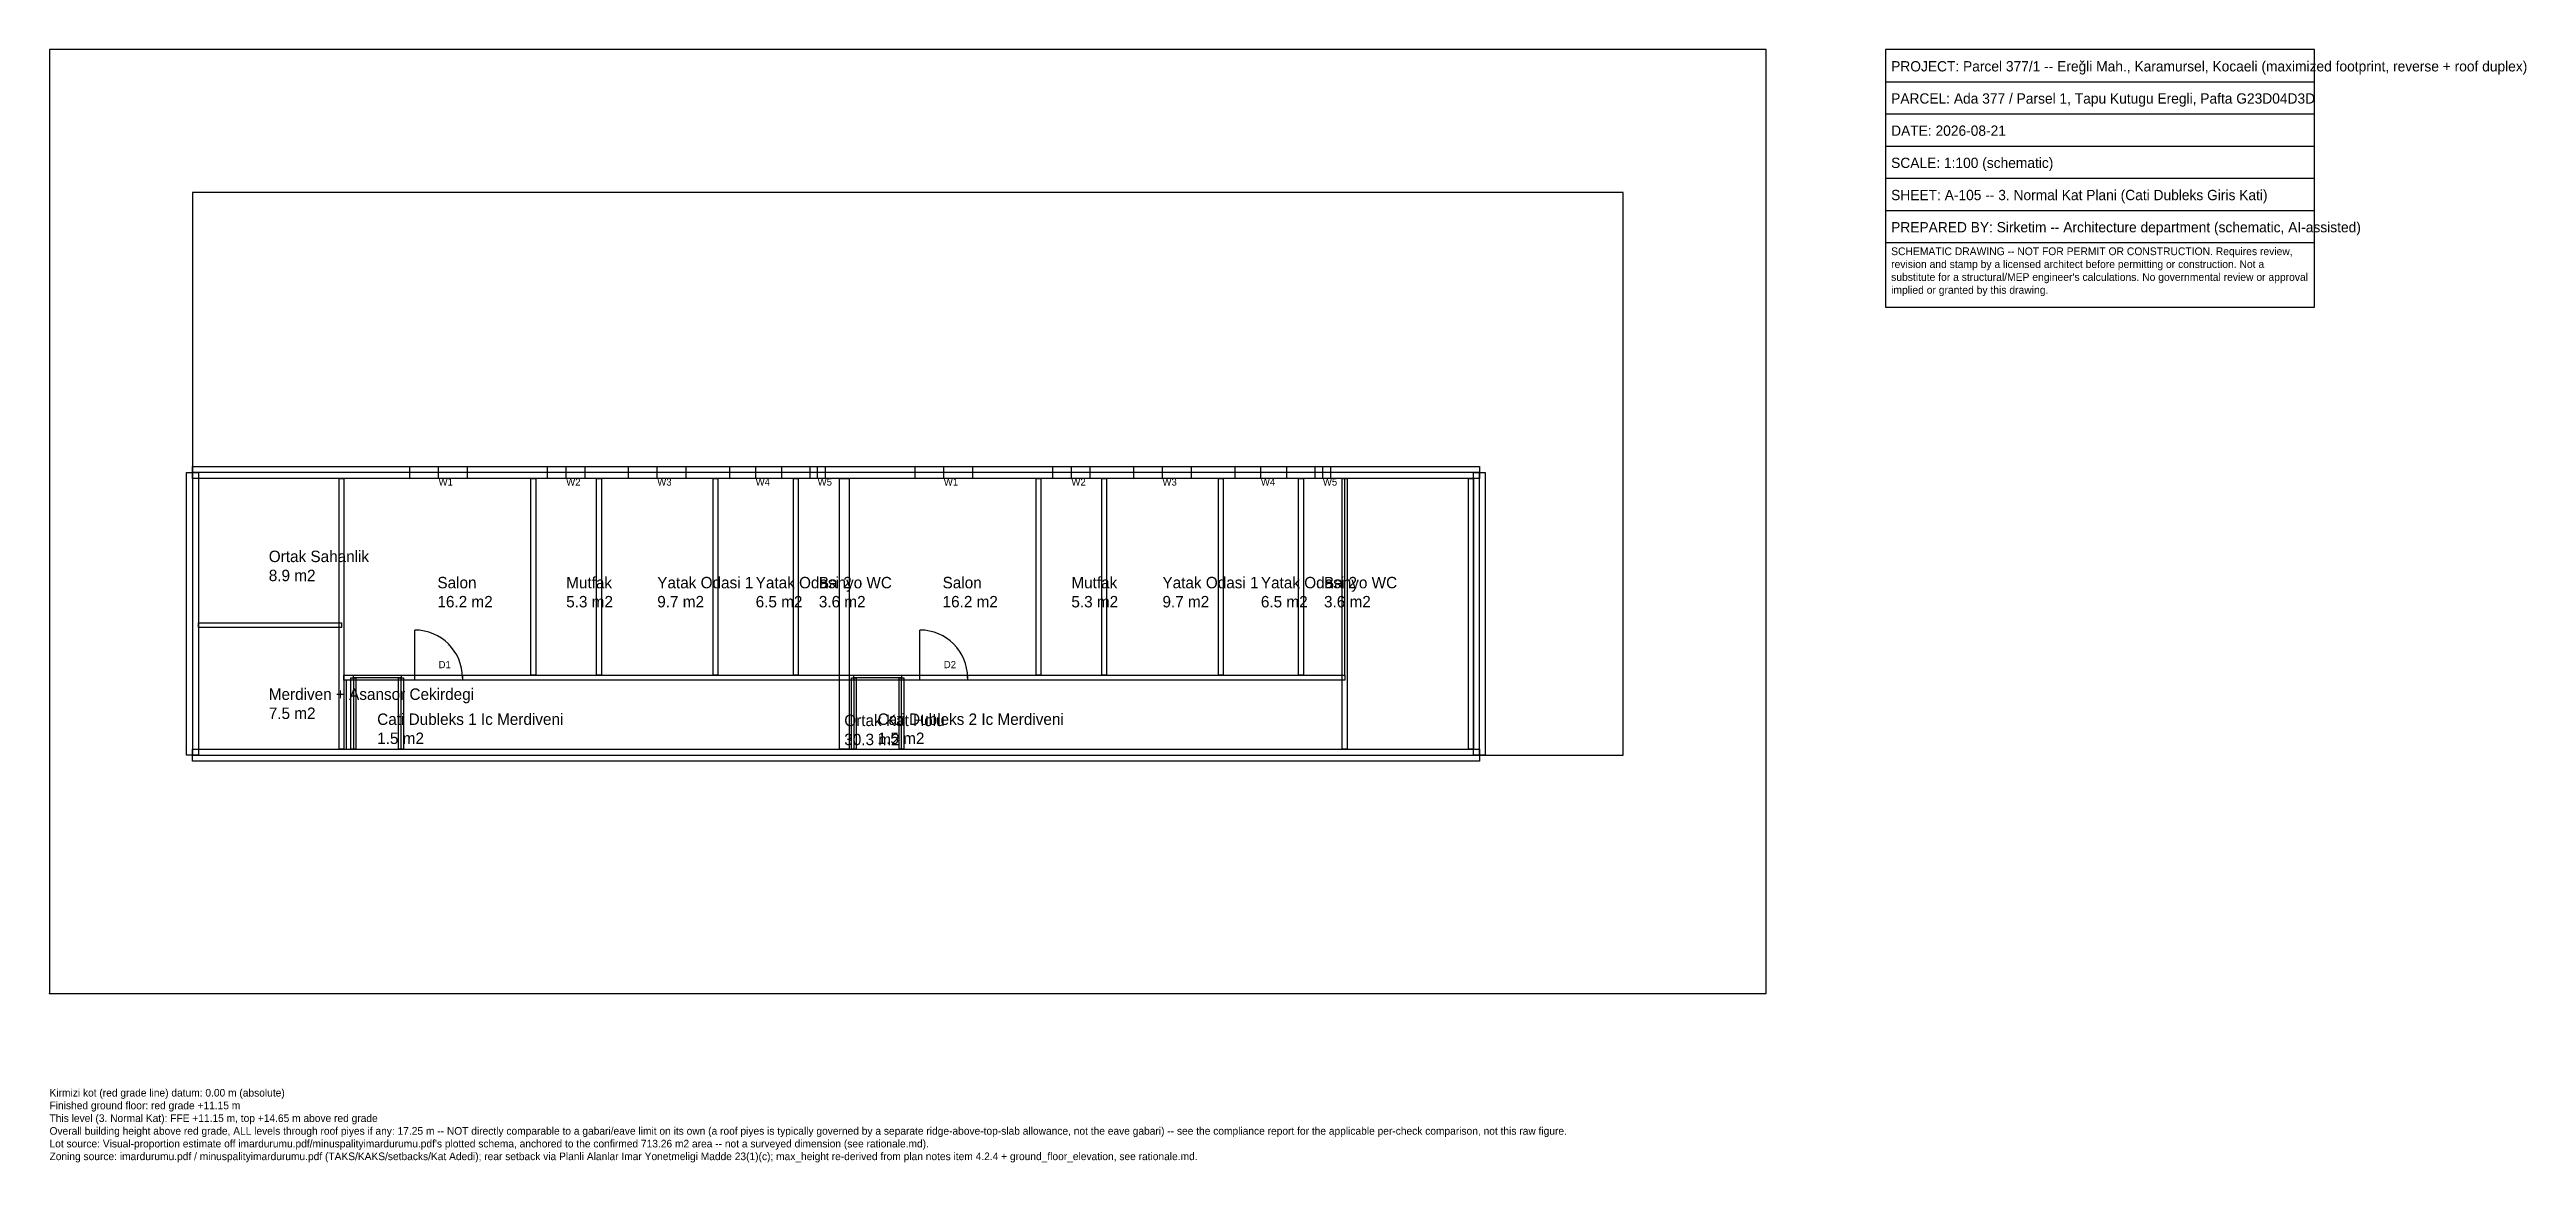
# Paper-space layout 'A-105' of a CAD drawing. Header units: metres. Extents: x 0 to 52, y -3.5 to 19.8.
import ezdxf

# ---------------------------------------------------------------- set-up
doc = ezdxf.new("R2010")
doc.units = ezdxf.units.M
for name, color, linetype in [('A-ANNO-NOTE', 7, 'Continuous'), ('A-ANNO-NPLT', 8, 'Continuous'), ('A-ANNO-TTLB', 7, 'Continuous'), ('A-AREA-IDEN', 2, 'Continuous'), ('A-AREA-PLAN', 4, 'Continuous'), ('A-DOOR', 3, 'Continuous'), ('A-GLAZ', 5, 'Continuous'), ('A-WALL', 7, 'Continuous'), ('A-WALL-INTR', 7, 'Continuous'), ('C-PROP', 1, 'Continuous'), ('Z-DATA-NOPLOT', 8, 'Continuous')]:
    doc.layers.add(name, color=color, linetype=linetype)

psp = doc.layouts.new('A-105')

# ---------------------------------------------------------------- linework, layer by layer
at = {"layer": 'A-ANNO-NPLT'}
psp.add_lwpolyline([(3, 5), (33.02, 5), (33.02, 16.8), (3, 16.8)], close=True, dxfattribs=at)
at = {"layer": 'A-ANNO-TTLB'}
for p, q in [((38.52, 19.125), (47.52, 19.125)), ((38.52, 18.45), (47.52, 18.45)), ((38.52, 17.775), (47.52, 17.775)), ((38.52, 17.1), (47.52, 17.1)), ((38.52, 16.425), (47.52, 16.425)), ((38.52, 15.75), (47.52, 15.75))]:
    psp.add_line(p, q, dxfattribs=at)
psp.add_lwpolyline([(38.52, 14.4), (47.52, 14.4), (47.52, 19.8), (38.52, 19.8)], close=True, dxfattribs=at)
at = {"layer": 'A-AREA-IDEN'}
for points in [[(3.125, 7.775), (6.075, 7.775), (6.075, 10.805), (3.125, 10.805)], [(6.175, 6.675), (10.101, 6.675), (10.101, 10.805), (6.175, 10.805)], [(10.201, 6.675), (11.478, 6.675), (11.478, 10.805), (10.201, 10.805)], [(11.578, 6.675), (13.925, 6.675), (13.925, 10.805), (11.578, 10.805)], [(14.025, 6.675), (15.607, 6.675), (15.607, 10.805), (14.025, 10.805)], [(15.707, 6.675), (16.575, 6.675), (16.575, 10.805), (15.707, 10.805)], [(16.775, 6.675), (20.701, 6.675), (20.701, 10.805), (16.775, 10.805)], [(20.801, 6.675), (22.078, 6.675), (22.078, 10.805), (20.801, 10.805)], [(22.178, 6.675), (24.525, 6.675), (24.525, 10.805), (22.178, 10.805)], [(24.625, 6.675), (26.207, 6.675), (26.207, 10.805), (24.625, 10.805)], [(26.307, 6.675), (27.175, 6.675), (27.175, 10.805), (26.307, 10.805)], [(3.125, 5.125), (6.075, 5.125), (6.075, 7.675), (3.125, 7.675)], [(6.225, 5.125), (27.125, 5.125), (27.125, 6.575), (6.225, 6.575)], [(6.375, 5.125), (7.375, 5.125), (7.375, 6.625), (6.375, 6.625)], [(16.875, 5.125), (17.875, 5.125), (17.875, 6.625), (16.875, 6.625)]]:
    psp.add_lwpolyline(points, close=True, dxfattribs=at)
at = {"layer": 'A-AREA-PLAN'}
psp.add_lwpolyline([(3, 5), (30, 5), (30, 10.93), (3, 10.93)], close=True, dxfattribs=at)
at = {"layer": 'A-DOOR'}
for p, q in [((7.663, 6.625), (7.663, 7.625)), ((18.263, 6.625), (18.263, 7.625))]:
    psp.add_line(p, q, dxfattribs=at)
for points in [[(7.663, 6.675), (8.663, 6.675), (8.663, 6.575), (7.663, 6.575)], [(18.263, 6.675), (19.263, 6.675), (19.263, 6.575), (18.263, 6.575)]]:
    psp.add_lwpolyline(points, close=True, dxfattribs=at)
for centre in [(7.663, 6.625), (18.263, 6.625)]:
    psp.add_arc(centre, 1, 0, 90, dxfattribs=at)
at = {"layer": 'A-GLAZ'}
for p, q in [((8.163, 10.805), (8.163, 11.055)), ((10.84, 10.805), (10.84, 11.055)), ((12.751, 10.805), (12.751, 11.055)), ((14.816, 10.805), (14.816, 11.055)), ((16.116, 10.805), (16.116, 11.055)), ((18.763, 10.805), (18.763, 11.055)), ((21.44, 10.805), (21.44, 11.055)), ((23.351, 10.805), (23.351, 11.055)), ((25.416, 10.805), (25.416, 11.055)), ((26.716, 10.805), (26.716, 11.055))]:
    psp.add_line(p, q, dxfattribs=at)
for points in [[(8.763, 10.805), (7.563, 10.805), (7.563, 11.055), (8.763, 11.055)], [(11.228, 10.805), (10.451, 10.805), (10.451, 11.055), (11.228, 11.055)], [(13.351, 10.805), (12.151, 10.805), (12.151, 11.055), (13.351, 11.055)], [(15.357, 10.805), (14.275, 10.805), (14.275, 11.055), (15.357, 11.055)], [(16.275, 10.805), (15.957, 10.805), (15.957, 11.055), (16.275, 11.055)], [(19.363, 10.805), (18.163, 10.805), (18.163, 11.055), (19.363, 11.055)], [(21.828, 10.805), (21.051, 10.805), (21.051, 11.055), (21.828, 11.055)], [(23.951, 10.805), (22.751, 10.805), (22.751, 11.055), (23.951, 11.055)], [(25.957, 10.805), (24.875, 10.805), (24.875, 11.055), (25.957, 11.055)], [(26.875, 10.805), (26.557, 10.805), (26.557, 11.055), (26.875, 11.055)]]:
    psp.add_lwpolyline(points, close=True, dxfattribs=at)
at = {"layer": 'A-WALL'}
for points in [[(3.125, 10.93), (3.125, 5), (2.875, 5), (2.875, 10.93)], [(30, 10.805), (3, 10.805), (3, 11.055), (30, 11.055)], [(29.875, 5), (29.875, 10.93), (30.125, 10.93), (30.125, 5)], [(3, 5.125), (30, 5.125), (30, 4.875), (3, 4.875)]]:
    psp.add_lwpolyline(points, close=True, dxfattribs=at)
at = {"layer": 'A-WALL-INTR'}
for points in [[(6.075, 5.125), (6.075, 10.805), (6.175, 10.805), (6.175, 5.125)], [(10.101, 6.675), (10.101, 10.805), (10.201, 10.805), (10.201, 6.675)], [(11.478, 6.675), (11.478, 10.805), (11.578, 10.805), (11.578, 6.675)], [(13.925, 6.675), (13.925, 10.805), (14.025, 10.805), (14.025, 6.675)], [(15.607, 6.675), (15.607, 10.805), (15.707, 10.805), (15.707, 6.675)], [(16.575, 5.125), (16.575, 10.805), (16.775, 10.805), (16.775, 5.125)], [(20.701, 6.675), (20.701, 10.805), (20.801, 10.805), (20.801, 6.675)], [(22.078, 6.675), (22.078, 10.805), (22.178, 10.805), (22.178, 6.675)], [(24.525, 6.675), (24.525, 10.805), (24.625, 10.805), (24.625, 6.675)], [(26.207, 6.675), (26.207, 10.805), (26.307, 10.805), (26.307, 6.675)], [(27.125, 5.125), (27.125, 10.805), (27.225, 10.805), (27.225, 5.125)], [(29.775, 5.125), (29.775, 10.805), (29.875, 10.805), (29.875, 5.125)], [(3.125, 7.775), (6.125, 7.775), (6.125, 7.675), (3.125, 7.675)], [(6.175, 6.675), (27.175, 6.675), (27.175, 6.575), (6.175, 6.575)], [(6.325, 5.125), (6.325, 6.625), (6.425, 6.625), (6.425, 5.125)], [(6.375, 6.675), (7.375, 6.675), (7.375, 6.575), (6.375, 6.575)], [(7.325, 5.125), (7.325, 6.625), (7.425, 6.625), (7.425, 5.125)], [(16.825, 5.125), (16.825, 6.625), (16.925, 6.625), (16.925, 5.125)], [(16.875, 6.675), (17.875, 6.675), (17.875, 6.575), (16.875, 6.575)], [(17.825, 5.125), (17.825, 6.625), (17.925, 6.625), (17.925, 5.125)]]:
    psp.add_lwpolyline(points, close=True, dxfattribs=at)
at = {"layer": 'C-PROP'}
psp.add_lwpolyline([(0, 0), (36.02, 0), (36.02, 19.8), (0, 19.8)], close=True, dxfattribs=at)
at = {"layer": 'Z-DATA-NOPLOT'}
psp.add_point((0, 0), dxfattribs=at)

# ---------------------------------------------------------------- texts
at = {"layer": 'A-ANNO-NOTE', "insert": (0, -2), "char_height": 0.16, "attachment_point": 1}
psp.add_mtext("Kirmizi kot (red grade line) datum: 0.00 m (absolute)\\PFinished ground floor: red grade +11.15 m\\PThis level (3. Normal Kat): FFE +11.15 m, top +14.65 m above red grade\\POverall building height above red grade, ALL levels through roof piyes if any: 17.25 m -- NOT directly comparable to a gabari/eave limit on its own (a roof piyes is typically governed by a separate ridge-above-top-slab allowance, not the eave gabari) -- see the compliance report for the applicable per-check comparison, not this raw figure.\\PLot source: Visual-proportion estimate off imardurumu.pdf/minuspalityimardurumu.pdf's plotted schema, anchored to the confirmed 713.26 m2 area -- not a surveyed dimension (see rationale.md).\\PZoning source: imardurumu.pdf / minuspalityimardurumu.pdf (TAKS/KAKS/setbacks/Kat Adedi); rear setback via Planli Alanlar Imar Yonetmeligi Madde 23(1)(c); max_height re-derived from plan notes item 4.2.4 + ground_floor_elevation, see rationale.md.", dxfattribs=at)
at = {"layer": 'A-ANNO-TTLB'}
for s, p in [('PROJECT: Parcel 377/1 -- Ereğli Mah., Karamursel, Kocaeli (maximized footprint, reverse + roof duplex)', (38.64, 19.341)), ('PARCEL: Ada 377 / Parsel 1, Tapu Kutugu Eregli, Pafta G23D04D3D', (38.64, 18.666)), ('DATE: 2026-08-21', (38.64, 17.991)), ('SCALE: 1:100 (schematic)', (38.64, 17.316)), ('SHEET: A-105 -- 3. Normal Kat Plani (Cati Dubleks Giris Kati)', (38.64, 16.641)), ('PREPARED BY: Sirketim -- Architecture department (schematic, AI-assisted)', (38.64, 15.966))]:
    psp.add_text(s, height=0.216, dxfattribs=at).set_placement(p)
at = {"layer": 'A-ANNO-TTLB', "insert": (38.64, 15.65), "char_height": 0.162, "width": 8.76, "attachment_point": 1}
psp.add_mtext("SCHEMATIC DRAWING -- NOT FOR PERMIT OR CONSTRUCTION. Requires review, revision and stamp by a licensed architect before permitting or construction. Not a substitute for a structural/MEP engineer's calculations. No governmental review or approval implied or granted by this drawing.", dxfattribs=at)
at = {"layer": 'A-AREA-IDEN', "char_height": 0.24, "attachment_point": 1}
for s, insert in [('Ortak Sahanlik\\P8.9 m2', (4.6, 9.29)), ('Salon\\P16.2 m2', (8.138, 8.74)), ('Mutfak\\P5.3 m2', (10.84, 8.74)), ('Yatak Odasi 1\\P9.7 m2', (12.751, 8.74)), ('Yatak Odasi 2\\P6.5 m2', (14.816, 8.74)), ('Banyo WC\\P3.6 m2', (16.141, 8.74)), ('Salon\\P16.2 m2', (18.738, 8.74)), ('Mutfak\\P5.3 m2', (21.44, 8.74)), ('Yatak Odasi 1\\P9.7 m2', (23.351, 8.74)), ('Yatak Odasi 2\\P6.5 m2', (25.416, 8.74)), ('Banyo WC\\P3.6 m2', (26.741, 8.74)), ('Merdiven + Asansor Cekirdegi\\P7.5 m2', (4.6, 6.4)), ('Cati Dubleks 1 Ic Merdiveni\\P1.5 m2', (6.875, 5.875)), ('Ortak Kat Holu\\P30.3 m2', (16.675, 5.85)), ('Cati Dubleks 2 Ic Merdiveni\\P1.5 m2', (17.375, 5.875))]:
    psp.add_mtext(s, dxfattribs=dict(at, insert=insert))
at = {"layer": 'A-DOOR'}
for s, p in [('D1', (8.163, 6.825)), ('D2', (18.763, 6.825))]:
    psp.add_text(s, height=0.15, dxfattribs=at).set_placement(p)
at = {"layer": 'A-GLAZ'}
for s, p in [('W1', (8.163, 10.655)), ('W2', (10.84, 10.655)), ('W3', (12.751, 10.655)), ('W4', (14.816, 10.655)), ('W5', (16.116, 10.655)), ('W1', (18.763, 10.655)), ('W2', (21.44, 10.655)), ('W3', (23.351, 10.655)), ('W4', (25.416, 10.655)), ('W5', (26.716, 10.655))]:
    psp.add_text(s, height=0.15, dxfattribs=at).set_placement(p)

doc.saveas('drawing.dxf')
